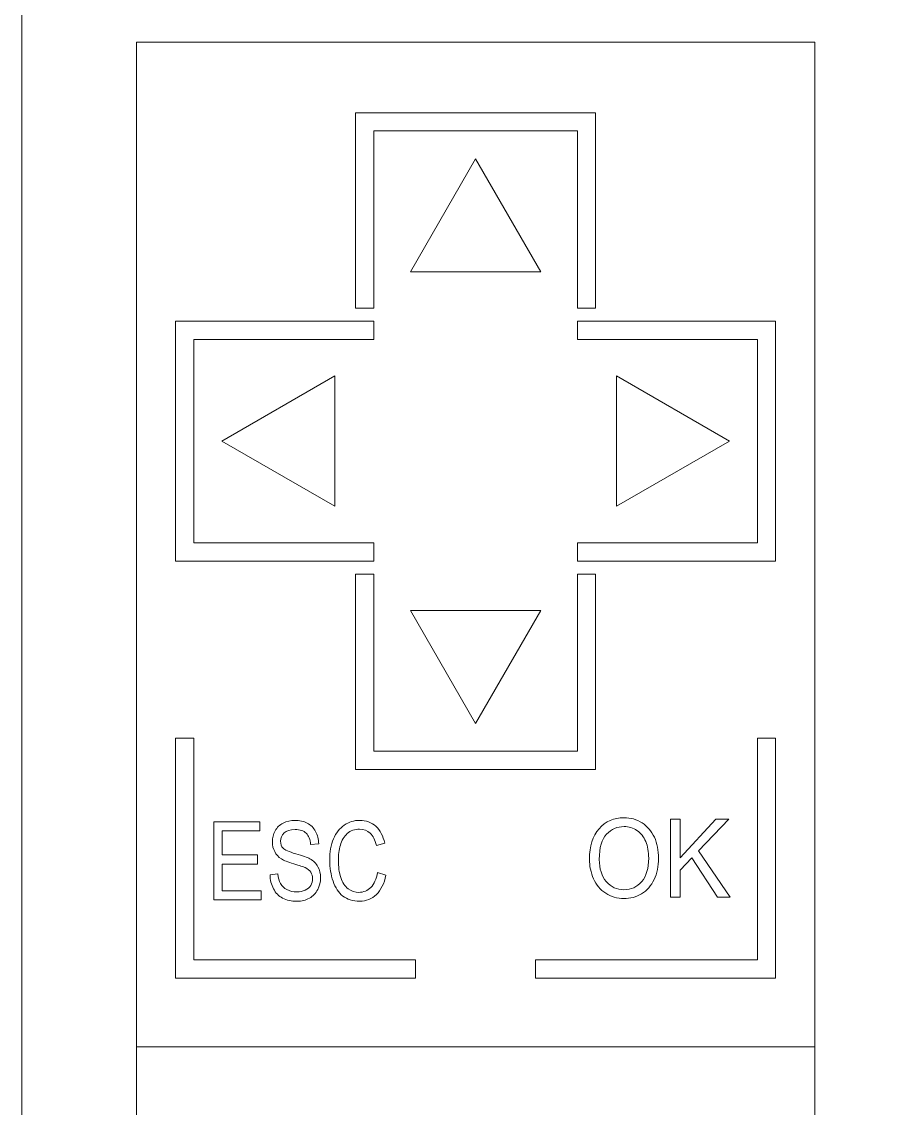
# Model space of a CAD drawing. Header units: millimetres. Extents: x 41350 to 54029, y 25852 to 34717.
# Drawn here: x 46879.39 to 46912.42, y 33450.56 to 33492.25 of the extents above; entities that cross this region are included whole.
import ezdxf

# ---------------------------------------------------------------- set-up
doc = ezdxf.new("R2010")
doc.units = ezdxf.units.MM
doc.set_wipeout_variables(frame=1)
doc.layers.add('! NO PLOT !', color=7, linetype='Continuous', true_color=0xff75dd, plot=False)
doc.layers.add('004-PI-DIN Šina', color=3, linetype='Continuous')
doc.layers.add('SI-ORMAR-Oprema', color=30, linetype='Continuous', lineweight=5)

# ---------------------------------------------------------------- blocks, each defined once
blk = doc.blocks.new('*U554')
at = {"layer": '004-PI-DIN Šina'}
for p, q in [((-216.3, 15.7), (-216.3, -23.3)), ((-214.3, -25.3), (-148.3, -25.3)), ((-232.897, -40.074), (-233.108, -40.074)), ((-233.108, -40.074), (-233.108, -42.371)), ((-232.897, -42.371), (-232.897, -40.074)), ((-234.958, -42.371), (-234.958, -42.571)), ((-233.108, -42.371), (-234.958, -42.371)), ((-231.058, -42.371), (-232.897, -42.371)), ((-231.058, -42.571), (-231.058, -42.371)), ((-234.958, -42.571), (-231.058, -42.571)), ((-234.458, -43.471), (-234.458, -43.671)), ((-231.558, -43.471), (-234.458, -43.471)), ((-234.458, -43.671), (-231.558, -43.671)), ((-231.558, -43.671), (-231.558, -43.471)), ((-233.958, -44.571), (-233.958, -44.771)), ((-232.058, -44.571), (-233.958, -44.571)), ((-232.058, -44.771), (-232.058, -44.571)), ((-233.958, -44.771), (-232.058, -44.771))]:
    blk.add_line(p, q, dxfattribs=at)
for centre, radius in [((-233.002, -42.461), 3.15), ((-233.002, -42.471), 2.95)]:
    blk.add_circle(centre, radius, dxfattribs=at)
blk.add_arc((-214.3, -23.3), 2, 180, 270, dxfattribs=at)
blk.add_open_spline([(-203.804, -2.998), (-203.729, -2.901), (-203.559, -2.746), (-203.244, -2.632), (-202.89, -2.619), (-202.529, -2.729), (-202.151, -3.083), (-202.055, -3.635), (-202.172, -4.159), (-202.449, -4.483), (-202.801, -4.67), (-203.207, -4.709), (-203.659, -4.63), (-204.003, -4.322), (-204.165, -3.9), (-204.229, -3.338), (-204.159, -2.625), (-203.843, -1.91), (-203.331, -1.531), (-202.836, -1.408), (-202.528, -1.396), (-202.355, -1.412)], degree=3, knots=[0, 0, 0, 0, 0.038457, 0.07693, 0.106706, 0.154905, 0.197191, 0.271397, 0.327022, 0.370333, 0.407489, 0.456055, 0.502478, 0.55532, 0.599364, 0.64919, 0.741035, 0.834019, 0.897369, 0.94389, 1, 1, 1, 1], dxfattribs=at)
blk = doc.blocks.new('6ES7521-1BL00-0AB0')
at = {"layer": 'SI-ORMAR-Oprema'}
for p, q in [((-18.125, -1.738), (-18.125, -7.528)), ((-29.725, -3.719), (-29.725, -41.071)), ((-27.275, -6.646), (-27.275, -7.846)), ((-21.425, -6.646), (-27.275, -6.646)), ((-21.425, -7.846), (-21.425, -6.646)), ((-27.275, -7.846), (-21.425, -7.846)), ((-26.525, -7.846), (-26.525, -37.796)), ((-22.175, -37.796), (-22.175, -7.846)), ((-18.125, -7.528), (-18.125, -41.098)), ((-17.4, -7.528), (-18.125, -7.528)), ((-25.6, -9.659), (-25.6, -8.684)), ((-25.6, -8.684), (-24.9, -8.684)), ((-24.9, -8.684), (-24.9, -9.659)), ((-23.8, -9.659), (-23.8, -8.684)), ((-23.8, -8.684), (-23.1, -8.684)), ((-23.1, -8.684), (-23.1, -9.659)), ((-24.9, -9.659), (-25.6, -9.659)), ((-23.1, -9.659), (-23.8, -9.659)), ((-25.6, -10.184), (-24.9, -10.184)), ((-25.6, -11.159), (-25.6, -10.184)), ((-24.9, -10.184), (-24.9, -11.159)), ((-23.8, -11.159), (-23.8, -10.184)), ((-23.8, -10.184), (-23.1, -10.184)), ((-23.1, -10.184), (-23.1, -11.159)), ((-24.9, -11.159), (-25.6, -11.159)), ((-23.1, -11.159), (-23.8, -11.159)), ((-25.6, -11.684), (-24.9, -11.684)), ((-25.6, -12.659), (-25.6, -11.684)), ((-24.9, -11.684), (-24.9, -12.659)), ((-23.8, -11.684), (-23.1, -11.684)), ((-23.8, -12.659), (-23.8, -11.684)), ((-23.1, -11.684), (-23.1, -12.659)), ((-24.9, -12.659), (-25.6, -12.659)), ((-23.1, -12.659), (-23.8, -12.659)), ((-25.6, -14.159), (-25.6, -13.184)), ((-25.6, -13.184), (-24.9, -13.184)), ((-24.9, -13.184), (-24.9, -14.159)), ((-23.8, -14.159), (-23.8, -13.184)), ((-23.8, -13.184), (-23.1, -13.184)), ((-23.1, -13.184), (-23.1, -14.159)), ((-24.9, -14.159), (-25.6, -14.159)), ((-23.1, -14.159), (-23.8, -14.159)), ((-25.6, -15.659), (-25.6, -14.684)), ((-25.6, -14.684), (-24.9, -14.684)), ((-24.9, -14.684), (-24.9, -15.659)), ((-23.8, -15.659), (-23.8, -14.684)), ((-23.8, -14.684), (-23.1, -14.684)), ((-23.1, -14.684), (-23.1, -15.659)), ((-24.9, -15.659), (-25.6, -15.659)), ((-23.1, -15.659), (-23.8, -15.659)), ((-25.6, -17.159), (-25.6, -16.184)), ((-25.6, -16.184), (-24.9, -16.184)), ((-24.9, -16.184), (-24.9, -17.159)), ((-23.8, -17.159), (-23.8, -16.184)), ((-23.8, -16.184), (-23.1, -16.184)), ((-23.1, -16.184), (-23.1, -17.159)), ((-24.9, -17.159), (-25.6, -17.159)), ((-23.1, -17.159), (-23.8, -17.159)), ((-25.6, -17.684), (-24.9, -17.684)), ((-25.6, -18.659), (-25.6, -17.684)), ((-24.9, -17.684), (-24.9, -18.659)), ((-23.8, -17.684), (-23.1, -17.684)), ((-23.8, -18.659), (-23.8, -17.684)), ((-23.1, -17.684), (-23.1, -18.659)), ((-24.9, -18.659), (-25.6, -18.659)), ((-23.1, -18.659), (-23.8, -18.659)), ((-25.6, -20.159), (-25.6, -19.184)), ((-25.6, -19.184), (-24.9, -19.184)), ((-24.9, -19.184), (-24.9, -20.159)), ((-23.8, -20.159), (-23.8, -19.184)), ((-23.8, -19.184), (-23.1, -19.184)), ((-23.1, -19.184), (-23.1, -20.159)), ((-24.9, -20.159), (-25.6, -20.159)), ((-23.1, -20.159), (-23.8, -20.159)), ((-25.6, -21.659), (-25.6, -20.684)), ((-25.6, -20.684), (-24.9, -20.684)), ((-24.9, -20.684), (-24.9, -21.659)), ((-23.8, -21.659), (-23.8, -20.684)), ((-23.8, -20.684), (-23.1, -20.684)), ((-23.1, -20.684), (-23.1, -21.659)), ((-24.9, -21.659), (-25.6, -21.659)), ((-23.1, -21.659), (-23.8, -21.659)), ((-25.6, -23.159), (-25.6, -22.184)), ((-25.6, -22.184), (-24.9, -22.184)), ((-24.9, -22.184), (-24.9, -23.159)), ((-23.8, -22.184), (-23.1, -22.184)), ((-23.8, -23.159), (-23.8, -22.184)), ((-23.1, -22.184), (-23.1, -23.159)), ((-24.9, -23.159), (-25.6, -23.159)), ((-23.1, -23.159), (-23.8, -23.159)), ((-25.6, -24.659), (-25.6, -23.684)), ((-25.6, -23.684), (-24.9, -23.684)), ((-24.9, -23.684), (-24.9, -24.659)), ((-23.8, -24.659), (-23.8, -23.684)), ((-23.8, -23.684), (-23.1, -23.684)), ((-23.1, -23.684), (-23.1, -24.659)), ((-24.9, -24.659), (-25.6, -24.659)), ((-23.1, -24.659), (-23.8, -24.659)), ((-25.6, -26.159), (-25.6, -25.184)), ((-25.6, -25.184), (-24.9, -25.184)), ((-24.9, -25.184), (-24.9, -26.159)), ((-23.8, -25.184), (-23.1, -25.184)), ((-23.8, -26.159), (-23.8, -25.184)), ((-23.1, -25.184), (-23.1, -26.159)), ((-24.9, -26.159), (-25.6, -26.159)), ((-23.1, -26.159), (-23.8, -26.159)), ((-25.6, -27.659), (-25.6, -26.684)), ((-25.6, -26.684), (-24.9, -26.684)), ((-24.9, -26.684), (-24.9, -27.659)), ((-23.8, -27.659), (-23.8, -26.684)), ((-23.8, -26.684), (-23.1, -26.684)), ((-23.1, -26.684), (-23.1, -27.659)), ((-24.9, -27.659), (-25.6, -27.659)), ((-23.1, -27.659), (-23.8, -27.659)), ((-25.6, -29.159), (-25.6, -28.184)), ((-25.6, -28.184), (-24.9, -28.184)), ((-24.9, -28.184), (-24.9, -29.159)), ((-23.8, -29.159), (-23.8, -28.184)), ((-23.8, -28.184), (-23.1, -28.184)), ((-23.1, -28.184), (-23.1, -29.159)), ((-24.9, -29.159), (-25.6, -29.159)), ((-23.1, -29.159), (-23.8, -29.159)), ((-25.6, -29.684), (-24.9, -29.684)), ((-25.6, -30.659), (-25.6, -29.684)), ((-24.9, -29.684), (-24.9, -30.659)), ((-23.8, -30.659), (-23.8, -29.684)), ((-23.8, -29.684), (-23.1, -29.684)), ((-23.1, -29.684), (-23.1, -30.659)), ((-24.9, -30.659), (-25.6, -30.659)), ((-23.1, -30.659), (-23.8, -30.659)), ((-25.6, -32.159), (-25.6, -31.184)), ((-25.6, -31.184), (-24.9, -31.184)), ((-24.9, -31.184), (-24.9, -32.159)), ((-23.8, -31.184), (-23.1, -31.184)), ((-23.8, -32.159), (-23.8, -31.184)), ((-23.1, -31.184), (-23.1, -32.159)), ((-24.9, -32.159), (-25.6, -32.159)), ((-23.1, -32.159), (-23.8, -32.159)), ((-25.6, -33.659), (-25.6, -32.684)), ((-25.6, -32.684), (-24.9, -32.684)), ((-24.9, -32.684), (-24.9, -33.659)), ((-23.8, -33.659), (-23.8, -32.684)), ((-23.8, -32.684), (-23.1, -32.684)), ((-23.1, -32.684), (-23.1, -33.659)), ((-24.9, -33.659), (-25.6, -33.659)), ((-23.1, -33.659), (-23.8, -33.659)), ((-25.6, -35.159), (-25.6, -34.184)), ((-25.6, -34.184), (-24.9, -34.184)), ((-24.9, -34.184), (-24.9, -35.159)), ((-23.8, -34.184), (-23.1, -34.184)), ((-23.8, -35.159), (-23.8, -34.184)), ((-23.1, -34.184), (-23.1, -35.159)), ((-24.9, -35.159), (-25.6, -35.159)), ((-23.1, -35.159), (-23.8, -35.159)), ((-25.6, -36.659), (-25.6, -35.684)), ((-25.6, -35.684), (-24.9, -35.684)), ((-24.9, -35.684), (-24.9, -36.659)), ((-23.8, -36.659), (-23.8, -35.684)), ((-23.8, -35.684), (-23.1, -35.684)), ((-23.1, -35.684), (-23.1, -36.659)), ((-24.9, -36.659), (-25.6, -36.659)), ((-23.1, -36.659), (-23.8, -36.659)), ((-26.525, -37.796), (-22.175, -37.796)), ((-20.774, -39.671), (-20.774, -38.086)), ((-20.774, -38.086), (-18.125, -38.086)), ((-20.774, -39.671), (-18.125, -39.671)), ((-20.774, -41.077), (-20.774, -39.671)), ((-29.725, -41.071), (-29.725, -41.131)), ((-20.774, -41.071), (-29.725, -41.071)), ((-29.725, -41.131), (-29.725, -42.471)), ((-17.4, -41.131), (-29.725, -41.131)), ((-20.774, -41.077), (-18.125, -41.077)), ((-17.4, -41.098), (-18.125, -41.098)), ((-17.4, -42.471), (-29.725, -42.471)), ((-24.399, -42.471), (-24.399, -42.584)), ((-24.107, -42.571), (-24.107, -42.471)), ((-23.819, -42.571), (-23.819, -42.471)), ((-23.738, -42.584), (-23.738, -42.471)), ((-23.534, -42.571), (-23.534, -42.471)), ((-23.006, -42.571), (-23.006, -42.471)), ((-22.985, -42.571), (-22.985, -42.471)), ((-22.821, -42.471), (-22.821, -42.584)), ((-22.272, -42.571), (-22.272, -42.471)), ((-22.226, -42.584), (-22.226, -42.471)), ((-22.063, -42.571), (-22.063, -42.471)), ((-21.911, -42.471), (-21.911, -42.584)), ((-21.705, -42.571), (-21.705, -42.471)), ((-21.451, -42.571), (-21.451, -42.471)), ((-21.346, -42.571), (-21.346, -42.471)), ((-20.959, -42.571), (-20.959, -42.471)), ((-20.833, -42.584), (-20.833, -42.471)), ((-20.637, -42.571), (-20.637, -42.471)), ((-20.259, -42.571), (-20.259, -42.471)), ((-19.915, -42.571), (-19.915, -42.471)), ((-18.933, -42.571), (-18.933, -42.471)), ((-18.89, -42.584), (-18.89, -42.471)), ((-18.759, -42.571), (-18.759, -42.471)), ((-18.682, -42.571), (-18.682, -42.471)), ((-18.182, -42.571), (-18.182, -42.471)), ((-17.845, -42.571), (-17.845, -42.471)), ((-17.508, -42.571), (-17.508, -42.471)), ((-21.911, -42.571), (-21.705, -42.571)), ((-21.451, -42.571), (-21.705, -42.571)), ((-21.346, -42.571), (-21.451, -42.571)), ((-20.959, -42.571), (-21.346, -42.571)), ((-20.959, -42.571), (-20.833, -42.571)), ((-20.259, -42.571), (-20.637, -42.571)), ((-20.586, -42.584), (-20.586, -42.571)), ((-20.409, -42.571), (-20.409, -42.584)), ((-18.933, -42.571), (-19.915, -42.571)), ((-19.749, -42.584), (-19.749, -42.571)), ((-19.578, -42.571), (-19.578, -42.584)), ((-18.182, -42.571), (-18.682, -42.571)), ((-18.296, -42.571), (-18.296, -42.584)), ((-17.845, -42.571), (-18.182, -42.571)), ((-17.508, -42.571), (-17.845, -42.571)), ((-17.607, -42.584), (-17.607, -42.571)), ((-17.4, -42.571), (-17.508, -42.571))]:
    blk.add_line(p, q, dxfattribs=at)
for points, knots in [([(-23.825, -27.311), (-23.823, -27.311), (-23.821, -27.311), (-23.819, -27.311), (-23.855, -27.311), (-23.877, -27.311), (-23.969, -27.311), (-24.043, -27.311), (-24.107, -27.311), (-24.195, -27.311), (-24.265, -27.311), (-24.372, -27.311), (-24.399, -27.311), (-24.399, -27.311), (-24.376, -27.311), (-24.276, -27.311), (-24.189, -27.311), (-23.971, -27.311), (-23.892, -27.311), (-23.769, -27.311), (-23.738, -27.311), (-23.738, -27.311), (-23.78, -27.311), (-23.914, -27.311), (-23.97, -27.311), (-24.132, -27.311), (-24.212, -27.311), (-24.273, -27.311), (-24.261, -27.311), (-24.232, -27.311), (-24.12, -27.311), (-24.02, -27.311), (-23.87, -27.311), (-23.85, -27.311), (-23.825, -27.311)], [0, 0, 0, 0, 0.010991, 0.010991, 0.010991, 0.018587, 0.018587, 0.105127, 0.105127, 0.105127, 0.18587, 0.18587, 0.273503, 0.273503, 0.346938, 0.346938, 0.435628, 0.435628, 0.506463, 0.506463, 0.57745, 0.57745, 0.665184, 0.665184, 0.717801, 0.717801, 0.802348, 0.802348, 0.802348, 0.876554, 0.876554, 0.987962, 0.987962, 1, 1, 1, 1]), ([(-24.218, -27.311), (-24.178, -27.311), (-24.126, -27.311), (-23.999, -27.311), (-23.948, -27.311), (-23.909, -27.311), (-23.873, -27.311), (-23.855, -27.311), (-23.855, -27.311), (-23.874, -27.311), (-23.913, -27.311), (-23.951, -27.311), (-24.002, -27.311), (-24.129, -27.311), (-24.18, -27.311), (-24.257, -27.311), (-24.276, -27.311), (-24.276, -27.311), (-24.257, -27.311), (-24.218, -27.311)], [0, 0, 0, 0, 0.125796, 0.125796, 0.249003, 0.249003, 0.249003, 0.378129, 0.378129, 0.509197, 0.509197, 0.509197, 0.63137, 0.63137, 0.755597, 0.755597, 0.879854, 0.879854, 1, 1, 1, 1]), ([(-23.534, -27.311), (-23.534, -27.311), (-23.534, -27.311), (-23.534, -27.311), (-23.351, -27.311), (-23.168, -27.311), (-22.985, -27.311), (-22.985, -27.311), (-22.985, -27.311), (-22.985, -27.311), (-23.13, -27.311), (-23.274, -27.311), (-23.419, -27.311), (-23.419, -27.311), (-23.419, -27.311), (-23.419, -27.311), (-23.288, -27.311), (-23.157, -27.311), (-23.027, -27.311), (-23.027, -27.311), (-23.027, -27.311), (-23.027, -27.311), (-23.157, -27.311), (-23.288, -27.311), (-23.419, -27.311), (-23.419, -27.311), (-23.419, -27.311), (-23.419, -27.311), (-23.281, -27.311), (-23.144, -27.311), (-23.006, -27.311), (-23.006, -27.311), (-23.006, -27.311), (-23.006, -27.311), (-23.182, -27.311), (-23.358, -27.311), (-23.534, -27.311)], [0, 0, 0, 0, 0.21251, 0.21251, 0.21251, 0.329171, 0.329171, 0.329171, 0.349421, 0.349421, 0.349421, 0.441501, 0.441501, 0.441501, 0.5189, 0.5189, 0.5189, 0.602149, 0.602149, 0.602149, 0.622398, 0.622398, 0.622398, 0.705647, 0.705647, 0.705647, 0.780009, 0.780009, 0.780009, 0.867589, 0.867589, 0.867589, 0.887839, 0.887839, 0.887839, 1, 1, 1, 1]), ([(-22.797, -27.311), (-22.802, -27.311), (-22.807, -27.311), (-22.812, -27.311), (-22.718, -27.311), (-22.634, -27.311), (-22.459, -27.311), (-22.379, -27.311), (-22.257, -27.311), (-22.226, -27.311), (-22.226, -27.311), (-22.252, -27.311), (-22.326, -27.311), (-22.352, -27.311), (-22.38, -27.311), (-22.409, -27.311), (-22.45, -27.311), (-22.579, -27.311), (-22.629, -27.311), (-22.685, -27.311), (-22.699, -27.311), (-22.699, -27.311), (-22.68, -27.311), (-22.607, -27.311), (-22.562, -27.311), (-22.441, -27.311), (-22.37, -27.311), (-22.296, -27.311), (-22.288, -27.311), (-22.28, -27.311), (-22.272, -27.311), (-22.363, -27.311), (-22.442, -27.311), (-22.56, -27.311), (-22.607, -27.311), (-22.702, -27.311), (-22.74, -27.311), (-22.804, -27.311), (-22.821, -27.311), (-22.821, -27.311), (-22.796, -27.311), (-22.745, -27.311), (-22.725, -27.311), (-22.703, -27.311), (-22.653, -27.311), (-22.611, -27.311), (-22.471, -27.311), (-22.418, -27.311), (-22.393, -27.311), (-22.363, -27.311), (-22.348, -27.311), (-22.348, -27.311), (-22.366, -27.311), (-22.439, -27.311), (-22.489, -27.311), (-22.624, -27.311), (-22.706, -27.311), (-22.797, -27.311)], [0, 0, 0, 0, 0.016409, 0.016409, 0.016409, 0.058225, 0.058225, 0.111721, 0.111721, 0.167922, 0.167922, 0.218101, 0.218101, 0.238646, 0.238646, 0.238646, 0.267196, 0.267196, 0.3048, 0.3048, 0.342404, 0.342404, 0.386356, 0.386356, 0.429009, 0.429009, 0.484244, 0.484244, 0.484244, 0.508937, 0.508937, 0.508937, 0.565074, 0.565074, 0.607508, 0.607508, 0.654788, 0.654788, 0.718615, 0.718615, 0.789618, 0.789618, 0.789618, 0.810403, 0.810403, 0.831095, 0.831095, 0.860135, 0.860135, 0.860135, 0.891325, 0.891325, 0.924863, 0.924863, 0.960516, 0.960516, 1, 1, 1, 1]), ([(-21.974, -27.311), (-21.932, -27.311), (-21.89, -27.311), (-21.847, -27.311), (-21.703, -27.311), (-21.558, -27.311), (-21.413, -27.311), (-21.413, -27.311), (-21.413, -27.311), (-21.413, -27.311), (-21.63, -27.311), (-21.846, -27.311), (-22.063, -27.311), (-22.063, -27.311), (-22.063, -27.311), (-22.063, -27.311), (-21.886, -27.311), (-21.709, -27.311), (-21.532, -27.311), (-21.679, -27.311), (-21.827, -27.311), (-21.974, -27.311)], [0, 0, 0, 0, 0.036215, 0.036215, 0.036215, 0.322246, 0.322246, 0.322246, 0.349407, 0.349407, 0.349407, 0.534482, 0.534482, 0.534482, 0.561643, 0.561643, 0.561643, 0.712917, 0.712917, 0.712917, 1, 1, 1, 1]), ([(-21.169, -27.311), (-21.183, -27.311), (-21.197, -27.311), (-21.212, -27.311), (-21.125, -27.311), (-21.037, -27.311), (-20.851, -27.311), (-20.768, -27.311), (-20.703, -27.311), (-20.625, -27.311), (-20.586, -27.311), (-20.586, -27.311), (-20.617, -27.311), (-20.736, -27.311), (-20.813, -27.311), (-20.96, -27.311), (-21.012, -27.311), (-21.068, -27.311), (-21.064, -27.311), (-21.06, -27.311), (-21.056, -27.311), (-20.914, -27.311), (-20.771, -27.311), (-20.629, -27.311), (-20.629, -27.311), (-20.629, -27.311), (-20.629, -27.311), (-20.809, -27.311), (-20.989, -27.311), (-21.169, -27.311), (-21.174, -27.311), (-21.179, -27.311), (-21.184, -27.311), (-21.09, -27.311), (-21.005, -27.311), (-20.855, -27.311), (-20.798, -27.311), (-20.722, -27.311), (-20.703, -27.311), (-20.703, -27.311), (-20.725, -27.311), (-20.768, -27.311), (-20.815, -27.311), (-20.876, -27.311), (-21.021, -27.311), (-21.093, -27.311), (-21.169, -27.311)], [0, 0, 0, 0, 0.020196, 0.020196, 0.020196, 0.073566, 0.073566, 0.134214, 0.134214, 0.134214, 0.195453, 0.195453, 0.251514, 0.251514, 0.303335, 0.303335, 0.329668, 0.329668, 0.329668, 0.389918, 0.389918, 0.389918, 0.477765, 0.477765, 0.477765, 0.497395, 0.497395, 0.497395, 0.608635, 0.608635, 0.608635, 0.713812, 0.713812, 0.713812, 0.768046, 0.768046, 0.819122, 0.819122, 0.864375, 0.864375, 0.916877, 0.916877, 0.916877, 0.960794, 0.960794, 1, 1, 1, 1]), ([(-20.323, -27.311), (-20.324, -27.311), (-20.326, -27.311), (-20.328, -27.311), (-20.295, -27.311), (-20.274, -27.311), (-20.179, -27.311), (-20.105, -27.311), (-19.952, -27.311), (-19.883, -27.311), (-19.776, -27.311), (-19.749, -27.311), (-19.749, -27.311), (-19.79, -27.311), (-19.928, -27.311), (-19.997, -27.311), (-20.176, -27.311), (-20.255, -27.311), (-20.379, -27.311), (-20.409, -27.311), (-20.409, -27.311), (-20.367, -27.311), (-20.233, -27.311), (-20.177, -27.311), (-20.016, -27.311), (-19.936, -27.311), (-19.874, -27.311), (-19.887, -27.311), (-19.916, -27.311), (-20.028, -27.311), (-20.128, -27.311), (-20.279, -27.311), (-20.299, -27.311), (-20.323, -27.311)], [0, 0, 0, 0, 0.010188, 0.010188, 0.010188, 0.017208, 0.017208, 0.074632, 0.074632, 0.154044, 0.154044, 0.239952, 0.239952, 0.340578, 0.340578, 0.405729, 0.405729, 0.481946, 0.481946, 0.558492, 0.558492, 0.652891, 0.652891, 0.709724, 0.709724, 0.800802, 0.800802, 0.800802, 0.87479, 0.87479, 0.986381, 0.986381, 1, 1, 1, 1]), ([(-20.234, -27.311), (-20.196, -27.311), (-20.145, -27.311), (-20.019, -27.311), (-19.968, -27.311), (-19.891, -27.311), (-19.871, -27.311), (-19.871, -27.311), (-19.891, -27.311), (-19.969, -27.311), (-20.022, -27.311), (-20.149, -27.311), (-20.2, -27.311), (-20.274, -27.311), (-20.292, -27.311), (-20.292, -27.311), (-20.273, -27.311), (-20.234, -27.311)], [0, 0, 0, 0, 0.129265, 0.129265, 0.259625, 0.259625, 0.387846, 0.387846, 0.510472, 0.510472, 0.636446, 0.636446, 0.760864, 0.760864, 0.878421, 0.878421, 1, 1, 1, 1]), ([(-18.974, -27.311), (-19.032, -27.311), (-19.118, -27.311), (-19.463, -27.311), (-19.578, -27.311), (-19.578, -27.311), (-19.55, -27.311), (-19.437, -27.311), (-19.35, -27.311), (-19.105, -27.311), (-19.012, -27.311), (-18.911, -27.311), (-18.89, -27.311), (-18.89, -27.311), (-18.918, -27.311), (-18.974, -27.311)], [0, 0, 0, 0, 0.124815, 0.124815, 0.371879, 0.371879, 0.499452, 0.499452, 0.627025, 0.627025, 0.768837, 0.768837, 0.877113, 0.877113, 1, 1, 1, 1]), ([(-19.421, -27.311), (-19.384, -27.311), (-19.322, -27.311), (-19.153, -27.311), (-19.094, -27.311), (-19.024, -27.311), (-19.007, -27.311), (-19.007, -27.311), (-19.02, -27.311), (-19.084, -27.311), (-19.146, -27.311), (-19.315, -27.311), (-19.374, -27.311), (-19.444, -27.311), (-19.461, -27.311), (-19.461, -27.311), (-19.448, -27.311), (-19.421, -27.311)], [0, 0, 0, 0, 0.148649, 0.148649, 0.283946, 0.283946, 0.397779, 0.397779, 0.501147, 0.501147, 0.64939, 0.64939, 0.785131, 0.785131, 0.900096, 0.900096, 1, 1, 1, 1]), ([(-18.759, -27.311), (-18.759, -27.311), (-18.759, -27.311), (-18.759, -27.311), (-18.648, -27.311), (-18.537, -27.311), (-18.425, -27.311), (-18.425, -27.311), (-18.425, -27.311), (-18.426, -27.311), (-18.537, -27.311), (-18.648, -27.311), (-18.759, -27.311)], [0, 0, 0, 0, 0.104454, 0.104454, 0.104454, 0.5, 0.5, 0.5, 0.604454, 0.604454, 0.604454, 1, 1, 1, 1]), ([(-17.692, -27.311), (-17.749, -27.311), (-17.835, -27.311), (-18.181, -27.311), (-18.296, -27.311), (-18.296, -27.311), (-18.267, -27.311), (-18.154, -27.311), (-18.068, -27.311), (-17.823, -27.311), (-17.729, -27.311), (-17.629, -27.311), (-17.607, -27.311), (-17.607, -27.311), (-17.636, -27.311), (-17.692, -27.311)], [0, 0, 0, 0, 0.124815, 0.124815, 0.371879, 0.371879, 0.499452, 0.499452, 0.627025, 0.627025, 0.768837, 0.768837, 0.877113, 0.877113, 1, 1, 1, 1]), ([(-18.139, -27.311), (-18.102, -27.311), (-18.04, -27.311), (-17.871, -27.311), (-17.811, -27.311), (-17.741, -27.311), (-17.725, -27.311), (-17.725, -27.311), (-17.738, -27.311), (-17.802, -27.311), (-17.864, -27.311), (-18.032, -27.311), (-18.091, -27.311), (-18.162, -27.311), (-18.178, -27.311), (-18.178, -27.311), (-18.165, -27.311), (-18.139, -27.311)], [0, 0, 0, 0, 0.148649, 0.148649, 0.283946, 0.283946, 0.397779, 0.397779, 0.501147, 0.501147, 0.64939, 0.64939, 0.785131, 0.785131, 0.900096, 0.900096, 1, 1, 1, 1]), ([(-17.274, -27.311), (-17.15, -27.311), (-17.026, -27.311), (-16.902, -27.311), (-16.861, -27.311), (-16.82, -27.311), (-16.779, -27.311), (-16.737, -27.311), (-16.696, -27.311), (-16.654, -27.311), (-16.773, -27.311), (-16.893, -27.311), (-17.013, -27.311), (-17.061, -27.311), (-17.11, -27.311), (-17.159, -27.311), (-17.277, -27.311), (-17.396, -27.311), (-17.514, -27.311), (-17.475, -27.311), (-17.436, -27.311), (-17.397, -27.311), (-17.356, -27.311), (-17.315, -27.311), (-17.274, -27.311)], [0, 0, 0, 0, 0.102754, 0.102754, 0.102754, 0.205071, 0.205071, 0.205071, 0.239517, 0.239517, 0.239517, 0.532428, 0.532428, 0.532428, 0.572713, 0.572713, 0.572713, 0.865353, 0.865353, 0.865353, 0.897683, 0.897683, 0.897683, 1, 1, 1, 1]), ([(-24.107, -42.571), (-24.195, -42.571), (-24.265, -42.571), (-24.372, -42.571), (-24.399, -42.571), (-24.399, -42.571)], [0, 0, 0, 0, 0.479581, 0.479581, 1, 1, 1, 1]), ([(-23.819, -42.571), (-23.855, -42.571), (-23.877, -42.571), (-23.969, -42.571), (-24.043, -42.571), (-24.107, -42.571)], [0, 0, 0, 0, 0.080692, 0.080692, 1, 1, 1, 1]), ([(-22.272, -42.571), (-22.363, -42.571), (-22.442, -42.571), (-22.56, -42.571), (-22.607, -42.571), (-22.702, -42.571), (-22.74, -42.571), (-22.804, -42.571), (-22.821, -42.571), (-22.821, -42.571)], [0, 0, 0, 0, 0.267745, 0.267745, 0.470136, 0.470136, 0.695642, 0.695642, 1, 1, 1, 1]), ([(-19.915, -42.571), (-19.962, -42.571), (-20.017, -42.571), (-20.154, -42.571), (-20.219, -42.571), (-20.272, -42.571)], [0, 0, 0, 0, 0.456735, 0.456735, 1, 1, 1, 1])]:
    blk.add_open_spline(points, degree=3, knots=knots, dxfattribs=at)
for points in [[(-23.006, -42.571), (-23.182, -42.571), (-23.358, -42.571), (-23.534, -42.571)], [(-22.985, -42.571), (-22.992, -42.571), (-22.999, -42.571), (-23.006, -42.571)], [(-21.956, -42.571), (-21.992, -42.571), (-22.027, -42.571), (-22.063, -42.571)], [(-20.637, -42.571), (-20.696, -42.571), (-20.755, -42.571), (-20.815, -42.571)], [(-18.682, -42.571), (-18.708, -42.571), (-18.734, -42.571), (-18.759, -42.571)]]:
    blk.add_open_spline(points, degree=3, dxfattribs=at)
blk = doc.blocks.new('6ES7513-1AM03-0AB0')
blk.add_wipeout([(-17.4, 66.85), (17.4, 66.85), (17.4, -80.15), (-17.4, -80.15)]).dxf.layer = 'SI-ORMAR-Oprema'
at = {"layer": 'SI-ORMAR-Oprema', "linetype": 'Continuous'}
for p, q in [((-17.4, -65.15), (-17.4, 0)), ((-13, -59.6), (-13, -9.75)), ((-13, -9.75), (13, -9.75)), ((13, -9.75), (13, -59.6)), ((-4.6, -12.45), (4.6, -12.45)), ((-4.6, -19.95), (-4.6, -12.45)), ((4.6, -12.45), (4.6, -19.95)), ((3.9, -13.15), (-3.9, -13.15)), ((-3.9, -13.15), (-3.9, -19.95)), ((3.9, -19.95), (3.9, -13.15)), ((0, -14.22), (-2.5, -18.55)), ((2.5, -18.55), (0, -14.22)), ((-2.5, -18.55), (2.5, -18.55)), ((-3.9, -19.95), (-4.6, -19.95)), ((4.6, -19.95), (3.9, -19.95)), ((-11.5, -20.45), (-11.5, -29.65)), ((-3.9, -20.45), (-11.5, -20.45)), ((-3.9, -21.15), (-3.9, -20.45)), ((3.9, -20.45), (11.5, -20.45)), ((3.9, -21.15), (3.9, -20.45)), ((11.5, -20.45), (11.5, -29.65)), ((-10.8, -28.95), (-10.8, -21.15)), ((-10.8, -21.15), (-3.9, -21.15)), ((10.8, -21.15), (3.9, -21.15)), ((10.8, -28.95), (10.8, -21.15)), ((-5.4, -22.55), (-9.73, -25.05)), ((-5.4, -27.55), (-5.4, -22.55)), ((9.73, -25.05), (5.4, -22.55)), ((5.4, -22.55), (5.4, -27.55)), ((-9.73, -25.05), (-5.4, -27.55)), ((5.4, -27.55), (9.73, -25.05)), ((-3.9, -28.95), (-10.8, -28.95)), ((-3.9, -29.65), (-3.9, -28.95)), ((3.9, -29.65), (3.9, -28.95)), ((3.9, -28.95), (10.8, -28.95)), ((-11.5, -29.65), (-3.9, -29.65)), ((11.5, -29.65), (3.9, -29.65)), ((-4.6, -37.65), (-4.6, -30.15)), ((-4.6, -30.15), (-3.9, -30.15)), ((-3.9, -30.15), (-3.9, -36.95)), ((3.9, -36.95), (3.9, -30.15)), ((3.9, -30.15), (4.6, -30.15)), ((4.6, -30.15), (4.6, -37.65)), ((2.5, -31.55), (-2.5, -31.55)), ((-2.5, -31.55), (0, -35.88)), ((0, -35.88), (2.5, -31.55)), ((-10.8, -36.45), (-11.5, -36.45)), ((-11.5, -36.45), (-11.5, -45.65)), ((-10.8, -44.95), (-10.8, -36.45)), ((11.5, -36.45), (10.8, -36.45)), ((10.8, -36.45), (10.8, -44.95)), ((11.5, -45.65), (11.5, -36.45)), ((-3.9, -36.95), (3.9, -36.95)), ((4.6, -37.65), (-4.6, -37.65)), ((7.469, -42.55), (7.469, -39.55)), ((7.469, -39.55), (7.836, -39.55)), ((7.836, -41.038), (9.213, -39.55)), ((7.836, -39.55), (7.836, -41.038)), ((8.547, -40.765), (9.71, -39.55)), ((9.71, -39.55), (8.547, -40.765)), ((9.213, -39.55), (9.71, -39.55)), ((9.71, -39.55), (9.71, -39.55)), ((-10.039, -39.65), (-8.276, -39.65)), ((-10.039, -42.65), (-10.039, -39.65)), ((-9.717, -40.004), (-9.717, -40.004)), ((-9.717, -40.004), (-8.276, -40.004)), ((-9.717, -40.004), (-9.717, -40.923)), ((-8.276, -40.004), (-9.717, -40.004)), ((-8.276, -39.65), (-8.276, -40.004)), ((-8.276, -40.004), (-8.276, -40.004)), ((-7.791, -40.426), (-7.791, -40.426)), ((-6.325, -40.524), (-6.016, -40.495)), ((-6.016, -40.495), (-6.325, -40.524)), ((-6.325, -40.524), (-6.325, -40.524)), ((-6.016, -40.495), (-6.016, -40.495)), ((-3.799, -40.565), (-3.481, -40.472)), ((-3.481, -40.472), (-3.799, -40.565)), ((-3.799, -40.565), (-3.799, -40.565)), ((-3.481, -40.472), (-3.481, -40.472)), ((8.547, -40.765), (9.761, -42.55)), ((-9.717, -40.923), (-8.368, -40.923)), ((-8.368, -40.923), (-8.368, -41.275)), ((-7.444, -41.078), (-7.444, -41.078)), ((-5.595, -41.127), (-5.595, -41.127)), ((4.361, -41.089), (4.361, -41.089)), ((7.012, -41.054), (7.012, -41.054)), ((7.836, -41.511), (8.29, -41.032)), ((8.29, -41.032), (7.836, -41.511)), ((8.29, -41.032), (9.277, -42.55)), ((8.29, -41.032), (8.29, -41.032)), ((9.277, -42.55), (8.29, -41.032)), ((-9.717, -41.275), (-9.717, -41.275)), ((-9.717, -41.275), (-8.368, -41.275)), ((-9.717, -41.275), (-9.717, -42.296)), ((-8.368, -41.275), (-9.717, -41.275)), ((-8.368, -41.275), (-8.368, -41.275)), ((-7.883, -41.686), (-7.579, -41.654)), ((-6.54, -41.412), (-6.54, -41.412)), ((-3.762, -41.598), (-3.439, -41.698)), ((7.836, -41.511), (7.836, -41.511)), ((7.836, -41.511), (7.836, -42.55)), ((-7.883, -41.686), (-7.883, -41.686)), ((-5.943, -41.803), (-5.943, -41.803)), ((-3.439, -41.698), (-3.439, -41.698)), ((4.519, -41.838), (4.519, -41.838)), ((-9.717, -42.296), (-8.22, -42.296)), ((-8.22, -42.296), (-8.22, -42.65)), ((-7.75, -42.225), (-7.75, -42.225)), ((-10.039, -42.65), (-8.22, -42.65)), ((-10.039, -42.65), (-10.039, -42.65)), ((-8.22, -42.65), (-10.039, -42.65)), ((-8.22, -42.65), (-8.22, -42.65)), ((7.469, -42.55), (7.469, -42.55)), ((7.469, -42.55), (7.836, -42.55)), ((7.836, -42.55), (7.469, -42.55)), ((7.836, -42.55), (7.836, -42.55)), ((9.277, -42.55), (9.761, -42.55)), ((9.761, -42.55), (9.277, -42.55)), ((9.277, -42.55), (9.277, -42.55)), ((9.761, -42.55), (9.761, -42.55)), ((-2.3, -44.95), (-10.8, -44.95)), ((-2.3, -45.65), (-2.3, -44.95)), ((2.3, -44.95), (2.3, -45.65)), ((10.8, -44.95), (2.3, -44.95)), ((-11.5, -45.65), (-2.3, -45.65)), ((2.3, -45.65), (11.5, -45.65)), ((13, -48.29), (-13, -48.29))]:
    blk.add_line(p, q, dxfattribs=at)
for points, knots in [([(4.519, -41.838), (4.413, -41.602), (4.361, -41.352), (4.361, -40.591), (4.484, -40.201), (4.978, -39.637), (5.297, -39.497), (5.944, -39.496), (6.175, -39.563), (6.585, -39.828), (6.742, -40.012), (6.85, -40.249)], [0, 0, 0, 0, 0.137771, 0.137771, 0.398219, 0.398219, 0.658927, 0.658927, 0.82958, 0.82958, 1, 1, 1, 1]), ([(-7.444, -41.078), (-7.561, -41.003), (-7.647, -40.91), (-7.762, -40.688), (-7.791, -40.563), (-7.791, -40.274), (-7.756, -40.132), (-7.616, -39.869), (-7.514, -39.77), (-7.245, -39.633), (-7.096, -39.599), (-6.751, -39.599), (-6.592, -39.635), (-6.316, -39.778), (-6.21, -39.883), (-6.061, -40.162), (-6.021, -40.319), (-6.016, -40.495)], [0, 0, 0, 0, 0.1113, 0.1113, 0.222397, 0.222397, 0.344902, 0.344902, 0.467853, 0.467853, 0.591032, 0.591032, 0.727354, 0.727354, 0.863677, 0.863677, 1, 1, 1, 1]), ([(-6.325, -40.524), (-6.342, -40.334), (-6.398, -40.191), (-6.59, -39.998), (-6.731, -39.949), (-7.114, -39.949), (-7.256, -39.993), (-7.435, -40.169), (-7.479, -40.275), (-7.479, -40.507), (-7.448, -40.595), (-7.322, -40.734), (-7.161, -40.806), (-6.636, -40.952), (-6.456, -41.016), (-6.216, -41.15), (-6.112, -41.253), (-5.976, -41.499), (-5.943, -41.642), (-5.943, -41.962), (-5.98, -42.113), (-6.128, -42.395), (-6.235, -42.505), (-6.513, -42.662), (-6.67, -42.701), (-7.065, -42.701), (-7.25, -42.662), (-7.548, -42.503), (-7.665, -42.384), (-7.75, -42.225)], [0, 0, 0, 0, 0.06057, 0.06057, 0.121335, 0.121335, 0.184524, 0.184524, 0.247712, 0.247712, 0.302768, 0.302768, 0.356974, 0.356974, 0.411084, 0.411084, 0.489785, 0.489785, 0.568352, 0.568352, 0.64632, 0.64632, 0.724401, 0.724401, 0.802482, 0.802482, 0.90137, 0.90137, 1, 1, 1, 1]), ([(-3.439, -41.698), (-3.507, -42.024), (-3.628, -42.273), (-3.98, -42.616), (-4.195, -42.701), (-4.712, -42.701), (-4.925, -42.635), (-5.255, -42.372), (-5.38, -42.181), (-5.552, -41.682), (-5.595, -41.414), (-5.595, -40.815), (-5.546, -40.542), (-5.352, -40.077), (-5.214, -39.901), (-4.856, -39.659), (-4.659, -39.599), (-4.2, -39.599), (-3.995, -39.675), (-3.662, -39.981), (-3.546, -40.196), (-3.481, -40.472)], [0, 0, 0, 0, 0.090289, 0.090289, 0.180709, 0.180709, 0.274327, 0.274327, 0.368115, 0.368115, 0.461846, 0.461846, 0.564006, 0.564006, 0.666089, 0.666089, 0.768172, 0.768172, 0.883992, 0.883992, 1, 1, 1, 1]), ([(-3.799, -40.565), (-3.855, -40.347), (-3.937, -40.188), (-4.152, -39.988), (-4.288, -39.938), (-4.638, -39.938), (-4.795, -39.994), (-5.046, -40.215), (-5.135, -40.363), (-5.237, -40.736), (-5.262, -40.927), (-5.262, -41.38), (-5.232, -41.603), (-5.111, -41.984), (-5.017, -42.126), (-4.762, -42.314), (-4.624, -42.361), (-4.295, -42.361), (-4.142, -42.297), (-4.016, -42.169)], [0, 0, 0, 0, 0.085082, 0.085082, 0.17062, 0.17062, 0.268713, 0.268713, 0.366807, 0.366807, 0.465201, 0.465201, 0.591622, 0.591622, 0.718138, 0.718138, 0.844976, 0.844976, 1, 1, 1, 1]), ([(6.366, -41.946), (6.544, -41.736), (6.633, -41.438), (6.633, -40.808), (6.595, -40.595), (6.443, -40.231), (6.331, -40.089), (6.038, -39.888), (5.873, -39.838), (5.43, -39.838), (5.207, -39.935), (5.02, -40.128)], [0, 0, 0, 0, 0.264413, 0.264413, 0.43172, 0.43172, 0.598363, 0.598363, 0.764682, 0.764682, 1, 1, 1, 1]), ([(6.85, -40.249), (6.958, -40.486), (7.012, -40.754), (7.012, -41.358), (6.955, -41.63), (6.728, -42.111), (6.567, -42.293), (6.151, -42.54), (5.927, -42.601), (5.425, -42.601), (5.192, -42.533), (4.781, -42.26), (4.625, -42.074), (4.519, -41.838)], [0, 0, 0, 0, 0.15982, 0.15982, 0.321927, 0.321927, 0.484374, 0.484374, 0.647148, 0.647148, 0.823743, 0.823743, 1, 1, 1, 1]), ([(5.02, -40.128), (4.833, -40.321), (4.739, -40.643), (4.739, -41.457), (4.829, -41.741), (5.188, -42.157), (5.413, -42.261), (5.96, -42.261), (6.188, -42.156), (6.366, -41.946)], [0, 0, 0, 0, 0.29279, 0.29279, 0.527102, 0.527102, 0.761098, 0.761098, 1, 1, 1, 1]), ([(-6.54, -41.412), (-6.605, -41.38), (-6.75, -41.332), (-7.198, -41.199), (-7.355, -41.137), (-7.444, -41.078)], [0, 0, 0, 0, 0.5, 0.5, 1, 1, 1, 1]), ([(-7.444, -41.078), (-7.355, -41.137), (-7.198, -41.199), (-6.75, -41.332), (-6.605, -41.38), (-6.54, -41.412)], [0, 0, 0, 0, 0.5, 0.5, 1, 1, 1, 1]), ([(-7.579, -41.654), (-7.565, -41.803), (-7.531, -41.927), (-7.426, -42.119), (-7.344, -42.197), (-7.122, -42.315), (-6.998, -42.345), (-6.736, -42.345), (-6.627, -42.323), (-6.439, -42.232), (-6.369, -42.171), (-6.277, -42.014), (-6.253, -41.929), (-6.253, -41.741), (-6.276, -41.659), (-6.365, -41.519), (-6.438, -41.46), (-6.54, -41.412)], [0, 0, 0, 0, 0.133443, 0.133443, 0.267837, 0.267837, 0.402542, 0.402542, 0.522225, 0.522225, 0.641091, 0.641091, 0.759956, 0.759956, 0.879603, 0.879603, 1, 1, 1, 1])]:
    blk.add_open_spline(points, degree=3, knots=knots, dxfattribs=at)
for points in [[(-4.016, -42.169), (-3.891, -42.041), (-3.806, -41.851), (-3.762, -41.598)], [(-7.75, -42.225), (-7.835, -42.067), (-7.879, -41.887), (-7.883, -41.686)], [(-7.847, -41.97), (-7.825, -42.061), (-7.792, -42.146), (-7.75, -42.225)]]:
    blk.add_open_spline(points, degree=3, dxfattribs=at)

msp = doc.modelspace()

# ---------------------------------------------------------------- block references
at = {"layer": '! NO PLOT !'}
msp.add_blockref('*U554', (47115.697, 33496.678), dxfattribs=at)

# ---------------------------------------------------------------- next in the draw order: block references
msp.add_blockref('6ES7521-1BL00-0AB0', (46929.82, 33498.868), dxfattribs=at)

# ---------------------------------------------------------------- next in the draw order: block references
msp.add_blockref('6ES7513-1AM03-0AB0', (46896.795, 33501.208), dxfattribs=at)

doc.saveas('drawing.dxf')
